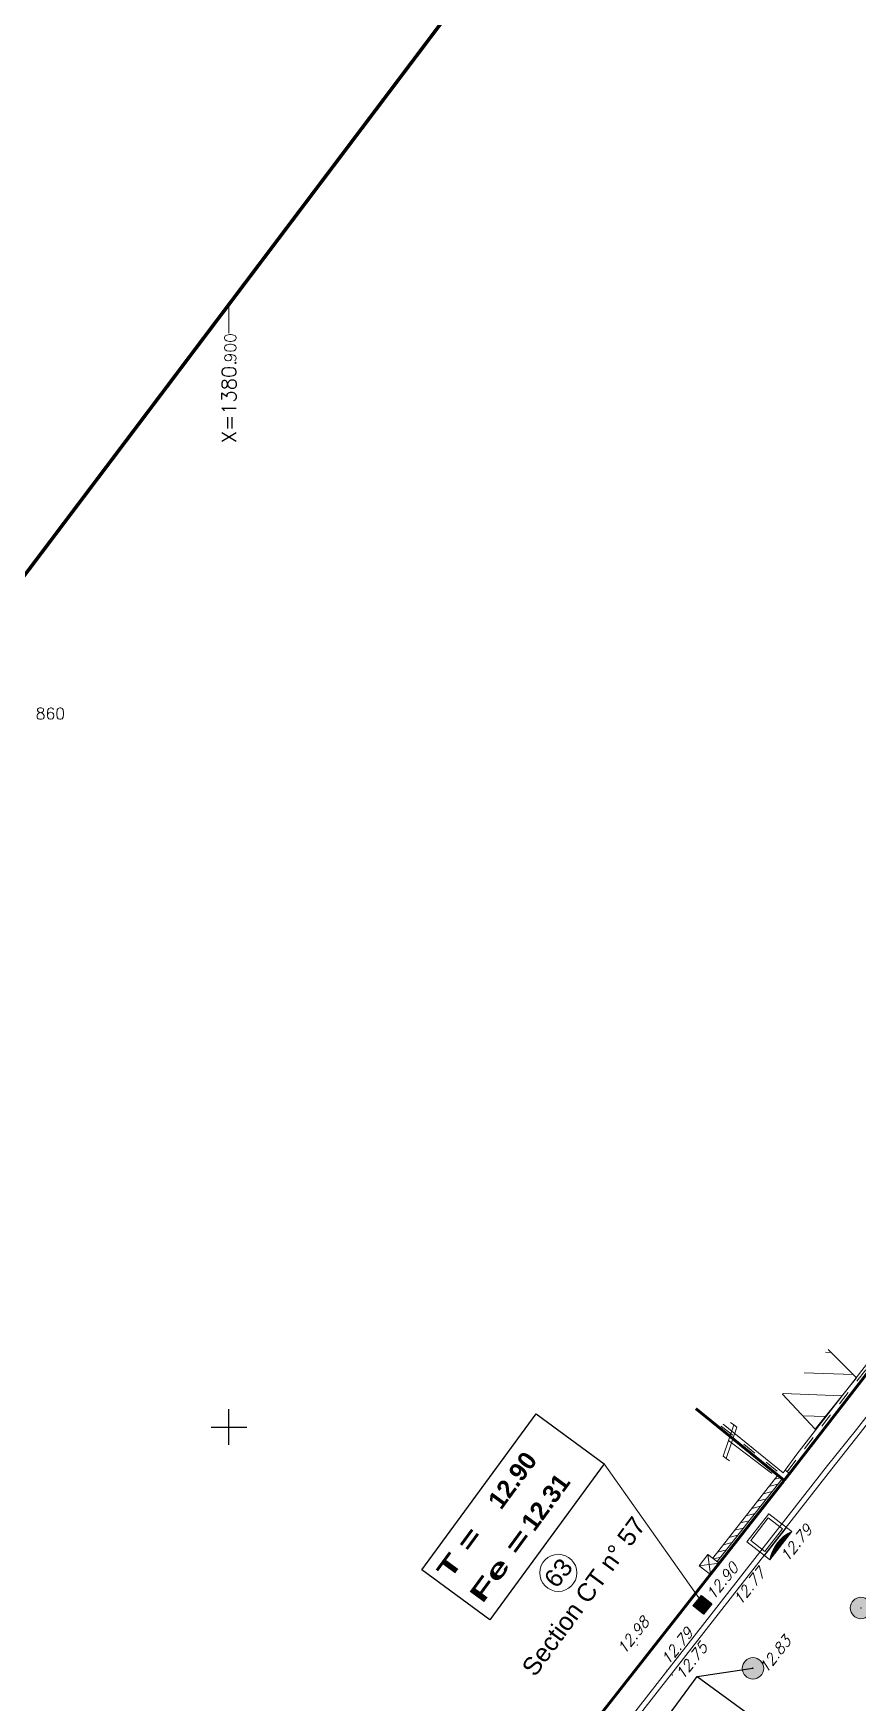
# Model space of a CAD drawing. Header units: metres. Extents: x 1380671 to 1381006, y 5226540 to 5226904.
# Drawn here: x 1380894.53 to 1380917.59, y 5226832.29 to 5226878.98 of the extents above; entities that cross this region are included whole.
import ezdxf
from ezdxf.enums import TextEntityAlignment as Align

# ---------------------------------------------------------------- set-up
doc = ezdxf.new("R2010")
doc.units = ezdxf.units.M
doc.header["$LTSCALE"] = 2
doc.linetypes.add('Grille', pattern=[0.4, 0.2, -0.2])
for name, color, linetype, lineweight in [('ASSEP_P_AFFRON', 30, 'Continuous', 0), ('ASSEP_P_AV--RC', 30, 'Continuous', 0), ('ASSEU_P_AFFRON', 32, 'Continuous', 0), ('ASSEU_P_TEXRCA', 32, 'Continuous', 0), ('ASSEU_P_TEXRRA', 32, 'Continuous', 0), ('CAD_F_PARCELLE', 253, 'Continuous', 0), ('FDP_F_BATI', 7, 'Continuous', 9), ('FDP_F_BATIPILI', 7, 'Continuous', 0), ('FDP_F_PARCELLE', 7, 'Continuous', 0), ('FDP_F_TBATNUM', 7, 'Continuous', 0), ('FDP_L_BATI', 7, 'Continuous', 0), ('FDP_L_MURBAHUT', 7, 'Continuous', 0), ('FDP_L_MURPLEIN', 7, 'Continuous', 0), ('MEP_F_CADRE', 7, 'Continuous', 0), ('MEP_F_TEXCARRO', 7, 'Continuous', 0), ('TEL_P_SUP0', 3, 'Continuous', 0), ('TOPOALT', 7, 'Continuous', 0), ('TOPOJIS', 7, 'Continuous', 0), ('VOIE_F_TEXNOM', 252, 'Continuous', 0), ('VOIE_L_BORDURE', 252, 'Continuous', 0)]:
    doc.layers.add(name, color=color, linetype=linetype, lineweight=lineweight)
for name, color, linetype in [('ASSEU_TEXRCA', 32, 'Continuous'), ('ASSEU_TEXRP', 32, 'Continuous'), ('MEP_F_CARRO', 7, 'Continuous')]:
    doc.layers.add(name, color=color, linetype=linetype)
doc.layers.get('0').freeze()
doc.styles.add('ARIAL', font='arialbd.ttf')
doc.styles.add('Arial 1.0', font='arial.ttf', dxfattribs={"height": 0.2})
doc.styles.add('Romans 1.5', font='Romans.shx', dxfattribs={"height": 0.3})
doc.styles.get("Standard").update_dxf_attribs({"font": 'txt.shx'})

# ---------------------------------------------------------------- blocks, each defined once
blk = doc.blocks.new('TCPOINT')
at = {"color": 0}
blk.add_point((0, 0), dxfattribs=at)
at = {"layer": 'TOPOALT', "style": 'Romans 1.5'}
blk.add_attdef('ALT', text='', height=0.3, dxfattribs=at).set_placement((0.1, -0.1), align=Align.TOP_LEFT)
blk = doc.blocks.new('ftc001')
blk.add_hatch(color=256).paths.add_polyline_path([(0, 0), (0, 1), (1, 1), (1, 0)])
at = {"color": 0}
blk.add_lwpolyline([(0, 0), (0, 1), (1, 1), (1, 0)], close=True, dxfattribs=at)
blk = doc.blocks.new('ftc015')
for p, q in [((0.029, -0.3), (0.115, -0.214)), ((0.066, -0.3), (0.194, -0.172)), ((0.104, -0.3), (0.256, -0.147)), ((0.141, -0.3), (0.31, -0.131)), ((0.179, -0.3), (0.359, -0.12)), ((0.216, -0.3), (0.404, -0.113)), ((0.254, -0.3), (0.445, -0.108)), ((0.291, -0.3), (0.484, -0.107)), ((0.328, -0.3), (0.522, -0.107)), ((0.366, -0.3), (0.557, -0.109)), ((0.403, -0.3), (0.591, -0.112)), ((0.441, -0.3), (0.624, -0.117)), ((0.478, -0.3), (0.655, -0.123)), ((0.515, -0.3), (0.686, -0.13)), ((0.553, -0.3), (0.715, -0.138)), ((0.59, -0.3), (0.743, -0.147)), ((0.628, -0.3), (0.77, -0.157)), ((0.665, -0.3), (0.797, -0.168)), ((0.703, -0.3), (0.823, -0.18)), ((0.74, -0.3), (0.847, -0.193)), ((0.777, -0.3), (0.871, -0.206)), ((0.815, -0.3), (0.895, -0.22)), ((0.852, -0.3), (0.917, -0.235)), ((0.89, -0.3), (0.939, -0.25)), ((0.927, -0.3), (0.961, -0.267)), ((0.965, -0.3), (0.981, -0.283))]:
    blk.add_line(p, q)
blk.add_lwpolyline([(0, 1), (1, 1), (1, 0), (0, 0), (0, 1)])
for points in [[(0.1, 0.9), (0.9, 0.9), (0.9, 0.1), (0.1, 0.1)], [(0, 0), (1, 0), (1, -0.3), (0, -0.3)]]:
    blk.add_lwpolyline(points, close=True)
blk.add_arc((0.5, -0.849), 0.742, 47.6561, 132.3439)
blk = doc.blocks.new('ftc009')
at = {"color": 0}
for p, q in [((0, 1), (1, 1)), ((0, 0), (1, 1)), ((1, 1), (0, 1)), ((0, 1), (1, 0)), ((1, 0), (0, 0)), ((1, 1), (1, 0)), ((1, 0), (1, 1))]:
    blk.add_line(p, q, dxfattribs=at)
blk.add_line((0, 1), (0, 0))
blk = doc.blocks.new('ftc019')
at = {"color": 0}
blk.add_line((0, 1.510991), (0, 0), dxfattribs=at)
for points in [[(-0.438601, 1.254946), (-0.438601, 1.36518), (0.438601, 1.656803), (0.438601, 1.767036)], [(-0.438601, 1.144712), (-0.438601, 1.254946), (0.438601, 1.546569), (0.438601, 1.656803)]]:
    blk.add_lwpolyline(points, dxfattribs=at)
blk = doc.blocks.new('point')
blk.add_point((0, 0))
blk = doc.blocks.new('ftc002')
h = blk.add_hatch(color=256)
edge = h.paths.add_edge_path()
edge.add_arc((0, 0), 0.3, 0, 360)
at = {"color": 0}
blk.add_line((0, 0), (0, 0), dxfattribs=at)
blk.add_circle((0, 0), 0.3, dxfattribs=at)
blk.add_blockref('point', (0, 0))

msp = doc.modelspace()

# ---------------------------------------------------------------- hatches: boundary and pattern name
at = {"layer": 'FDP_F_BATI'}
h = msp.add_hatch(dxfattribs=at)
h.set_pattern_fill('_U', color=256, scale=0.6, angle=-2.0042, style=0, pattern_type=0)
h.set_pattern_definition([(357.995834542, (0, 0), (0.02098329197, 0.59963297229), [])])
h.paths.add_polyline_path([(1380915.492, 5226840.923), (1380916.407, 5226839.942), (1380917.556, 5226841.38), (1380916.765, 5226842.17)])
at = {"layer": 'FDP_L_MURPLEIN'}
h = msp.add_hatch(dxfattribs=at)
h.set_pattern_fill('_USER', color=256, scale=0.16, angle=193.7624, style=0, pattern_type=0)
h.set_pattern_definition([(193.7623968292, (0, 0), (0.0380633682657, -0.1554064992086), [])])
h.paths.add_polyline_path([(1380913.663, 5226836.237), (1380915.48, 5226838.556), (1380915.356, 5226838.657), (1380913.536, 5226836.335)])

# ---------------------------------------------------------------- linework, layer by layer
at = {"layer": 'ASSEU_P_TEXRCA', "flags": 128}
msp.add_lwpolyline([(1380910.503, 5226838.976), (1380913.258, 5226835.067)], dxfattribs=at)
at = {"layer": 'ASSEU_TEXRCA', "color": 32, "flags": 128}
for points in [[(1380910.503, 5226838.976), (1380907.296, 5226834.607), (1380905.393, 5226836.004), (1380908.601, 5226840.373)], [(1380915.003, 5226831.631), (1380911.795, 5226827.262), (1380909.893, 5226828.658), (1380913.101, 5226833.027)]]:
    msp.add_lwpolyline(points, close=True, dxfattribs=at)
at = {"layer": 'ASSEU_TEXRCA', "flags": 128}
msp.add_lwpolyline([(1380913.101, 5226833.027), (1380914.655, 5226833.26)], dxfattribs=at)
at = {"layer": 'CAD_F_PARCELLE', "const_width": 0.08, "flags": 128}
for points in [[(1380915.537, 5226838.51), (1380926.045, 5226852.082), (1380927.675, 5226854.193), (1380922.951, 5226858.998)], [(1380915.536, 5226838.511), (1380913.064, 5226840.518)], [(1380915.53, 5226838.501), (1380907.892, 5226828.772), (1380899.593, 5226817.997), (1380898.798, 5226818.512), (1380894.92, 5226821.047)]]:
    msp.add_lwpolyline(points, dxfattribs=at)
at = {"layer": 'FDP_F_TBATNUM'}
msp.add_circle((1380909.215, 5226835.923), 0.519, dxfattribs=at)
at = {"layer": 'FDP_L_BATI', "flags": 128}
msp.add_lwpolyline([(1380915.492, 5226840.923), (1380916.407, 5226839.942), (1380917.556, 5226841.38), (1380916.765, 5226842.17)], dxfattribs=at)
at = {"layer": 'FDP_L_MURBAHUT'}
msp.add_line((1380915.684, 5226838.707), (1380915.563, 5226838.795), dxfattribs=at)
at = {"layer": 'FDP_L_MURBAHUT', "flags": 128}
for points in [[(1380913.738, 5226839.964), (1380915.536, 5226838.511), (1380915.683, 5226838.706), (1380916.009, 5226839.153), (1380919.422, 5226843.546)], [(1380913.832, 5226840.08), (1380915.51, 5226838.725), (1380915.563, 5226838.795), (1380915.889, 5226839.243), (1380919.303, 5226843.638)]]:
    msp.add_lwpolyline(points, dxfattribs=at)
at = {"layer": 'FDP_L_MURBAHUT', "linetype": 'Grille', "flags": 128}
msp.add_lwpolyline([(1380913.785, 5226840.022), (1380915.523, 5226838.618), (1380915.623, 5226838.751), (1380915.949, 5226839.198), (1380919.363, 5226843.592)], dxfattribs=at)
at = {"layer": 'FDP_L_MURPLEIN'}
for p, q in [((1380913.738, 5226839.964), (1380913.788, 5226840.026)), ((1380915.48, 5226838.556), (1380915.356, 5226838.657))]:
    msp.add_line(p, q, dxfattribs=at)
at = {"layer": 'FDP_L_MURPLEIN', "flags": 128}
for points in [[(1380913.536, 5226836.335), (1380915.356, 5226838.657)], [(1380913.663, 5226836.237), (1380915.48, 5226838.556)], [(1380913.4, 5226836.439), (1380913.72, 5226836.193)]]:
    msp.add_lwpolyline(points, dxfattribs=at)
at = {"layer": 'MEP_F_CADRE', "const_width": 0.1}
msp.add_lwpolyline([(1380776.366, 5226539.855), (1381005.466, 5226843.39), (1380924.806, 5226904.269), (1380671.007, 5226568.009), (1380705.053, 5226542.312), (1380729.753, 5226575.037)], close=True, dxfattribs=at)
at = {"layer": 'MEP_F_CARRO'}
for p, q in [((1380900, 5226839.5), (1380900, 5226840.5)), ((1380899.5, 5226840), (1380900.5, 5226840))]:
    msp.add_line(p, q, dxfattribs=at)
at = {"layer": 'MEP_F_TEXCARRO'}
msp.add_line((1380900, 5226871.403), (1380900, 5226870.603), dxfattribs=at)
at = {"layer": 'VOIE_L_BORDURE', "flags": 128}
for points in [[(1380874.785, 5226785.581), (1380881.504, 5226794.004), (1380891.313, 5226806.369), (1380897.069, 5226813.701), (1380898.62, 5226815.72), (1380900.057, 5226817.56), (1380907.781, 5226827.46), (1380916.747, 5226838.922), (1380916.747, 5226838.922), (1380917.557, 5226839.937), (1380925.91, 5226850.652), (1380929.106, 5226854.886), (1380932.517, 5226859.893), (1380939.312, 5226869.874), (1380940.115, 5226871.123), (1380942.613, 5226875.5), (1380945.075, 5226879.857)], [(1380881.621, 5226793.911), (1380881.621, 5226793.911), (1380891.431, 5226806.276), (1380897.188, 5226813.609), (1380898.738, 5226815.629), (1380900.175, 5226817.467), (1380907.9, 5226827.368), (1380916.865, 5226838.83), (1380916.865, 5226838.83), (1380917.675, 5226839.845), (1380926.029, 5226850.561), (1380929.228, 5226854.799), (1380932.641, 5226859.808), (1380939.437, 5226869.791), (1380940.243, 5226871.045), (1380940.243, 5226871.045), (1380940.243, 5226871.045), (1380942.743, 5226875.426), (1380945.206, 5226879.783)]]:
    msp.add_lwpolyline(points, dxfattribs=at)

# ---------------------------------------------------------------- block references
at = {"layer": 'ASSEP_P_AFFRON', "rotation": 359.5558508231284}
msp.add_blockref('ftc002', (1380917.685, 5226834.941), dxfattribs=at)
at = {"layer": 'ASSEP_P_AV--RC', "xscale": 0.9996227811461048, "yscale": 0.626419295539177, "rotation": 52.32624529616907}
msp.add_blockref('ftc015', (1380914.987, 5226836.405), dxfattribs=at)
at = {"layer": 'ASSEU_P_AFFRON', "rotation": 359.5558513015063}
msp.add_blockref('ftc002', (1380914.663, 5226833.252), dxfattribs=at)
at = {"layer": 'ASSEU_TEXRCA', "xscale": 0.3716664930616156, "yscale": 0.3716664930616156, "rotation": 320.6458824041163}
msp.add_blockref('ftc001', (1380912.989, 5226835.005), dxfattribs=at)
at = {"layer": 'FDP_F_BATIPILI', "xscale": 0.4037433513273951, "yscale": 0.4037433513273951, "rotation": 52.41380016460795}
msp.add_blockref('ftc009', (1380913.474, 5226835.873), dxfattribs=at)
at = {"layer": 'TEL_P_SUP0', "rotation": 52.95555}
msp.add_blockref('ftc019', (1380915.183, 5226838.715), dxfattribs=at)
at = {"layer": 'TOPOJIS'}
for p in [(1380917.556, 5226841.38), (1380915.492, 5226840.923), (1380913.738, 5226839.964), (1380916.407, 5226839.942), (1380916.009, 5226839.153), (1380915.183, 5226838.715), (1380915.467, 5226838.539), (1380915.683, 5226838.706), (1380915.696, 5226838.698), (1380915.696, 5226838.698), (1380915.752, 5226838.802), (1380915.536, 5226838.511), (1380915.097, 5226837.572), (1380915.598, 5226837.196), (1380913.888, 5226836.524), (1380913.474, 5226835.873), (1380913.72, 5226836.193), (1380913.276, 5226834.77)]:
    msp.add_blockref('TCPOINT', p, dxfattribs=at)
at = {"layer": 'TOPOJIS', "rotation": 359.5558512537306}
msp.add_blockref('TCPOINT', (1380915.53, 5226838.501), dxfattribs=at)
at = {"layer": 'TOPOJIS'}
ref = msp.add_blockref('TCPOINT', (1380914.987, 5226836.405), dxfattribs=at)
ref.add_attrib('ALT', '12.79', dxfattribs={"layer": 'TOPOALT', "height": 0.3, "rotation": 51.5184, "style": 'Romans 1.5', "oblique": 18}).set_placement((1380915.389, 5226836.393), align=Align.TOP_LEFT)
ref = msp.add_blockref('TCPOINT', (1380912.989, 5226835.005), dxfattribs=at)
ref.add_attrib('ALT', '12.90', dxfattribs={"layer": 'TOPOALT', "height": 0.3, "rotation": 51.5184, "style": 'Romans 1.5', "oblique": 18}).set_placement((1380913.318, 5226835.328), align=Align.TOP_LEFT)
ref = msp.add_blockref('TCPOINT', (1380914.259, 5226835.508), dxfattribs=at)
ref.add_attrib('ALT', '12.77', dxfattribs={"layer": 'TOPOALT', "height": 0.3, "rotation": 51.5184, "style": 'Romans 1.5', "oblique": 18}).set_placement((1380914.076, 5226835.179), align=Align.TOP_LEFT)
ref = msp.add_blockref('TCPOINT', (1380911.425, 5226833.903), dxfattribs=at)
ref.add_attrib('ALT', '12.98', dxfattribs={"layer": 'TOPOALT', "height": 0.3, "rotation": 51.5184, "style": 'Romans 1.5', "oblique": 18}).set_placement((1380910.828, 5226833.809), align=Align.TOP_LEFT)
ref = msp.add_blockref('TCPOINT', (1380912.261, 5226833.2), dxfattribs=at)
ref.add_attrib('ALT', '12.79', dxfattribs={"layer": 'TOPOALT', "height": 0.3, "rotation": 51.5184, "style": 'Romans 1.5', "oblique": 18}).set_placement((1380912.053, 5226833.508), align=Align.TOP_LEFT)
ref = msp.add_blockref('TCPOINT', (1380912.411, 5226833.065), dxfattribs=at)
ref.add_attrib('ALT', '12.75', dxfattribs={"layer": 'TOPOALT', "height": 0.3, "rotation": 51.5184, "style": 'Romans 1.5', "oblique": 18}).set_placement((1380912.458, 5226833.099), align=Align.TOP_LEFT)
ref = msp.add_blockref('TCPOINT', (1380914.655, 5226833.26), dxfattribs=at)
ref.add_attrib('ALT', '12.83', dxfattribs={"layer": 'TOPOALT', "height": 0.3, "rotation": 51.5184, "style": 'Romans 1.5', "oblique": 18}).set_placement((1380914.795, 5226833.276), align=Align.TOP_LEFT)

# ---------------------------------------------------------------- texts
at = {"layer": 'ASSEU_P_TEXRRA', "style": 'ARIAL'}
msp.add_text('12.90', height=0.5, rotation=53.7142, dxfattribs=at).set_placement((1380908.65, 5226839.071), align=Align.RIGHT)
at = {"layer": 'ASSEU_P_TEXRRA', "style": 'ARIAL', "width": 1.516535}
msp.add_text('T =', height=0.5, rotation=53.7142, dxfattribs=at).set_placement((1380906.182, 5226835.71), (1380907.106, 5226836.967), align=Align.FIT)
at = {"layer": 'ASSEU_TEXRP', "style": 'ARIAL'}
msp.add_text(' 12.31', height=0.5, rotation=53.7142, dxfattribs=at).set_placement((1380908.429, 5226836.894, -6.97))
at = {"layer": 'ASSEU_TEXRP', "style": 'ARIAL', "width": 1.651217}
msp.add_text('Fe =', height=0.5, rotation=53.7142, dxfattribs=at).set_placement((1380907.093, 5226835.041), (1380908.478, 5226836.927), align=Align.FIT)
at = {"layer": 'FDP_F_PARCELLE', "style": 'Arial 1.0'}
msp.add_text('Section CT n° 57', height=0.5, rotation=53.7142, dxfattribs=at).set_placement((1380910.126, 5226835.12), align=Align.CENTER)
at = {"layer": 'FDP_F_TBATNUM', "style": 'Arial 1.0'}
msp.add_text('63', height=0.5, rotation=50.9417, dxfattribs=at).set_placement((1380909.215, 5226835.923), align=Align.MIDDLE_CENTER)
at = {"layer": 'MEP_F_TEXCARRO'}
for s, height, p in [('900', 0.32, (1380900.2, 5226870.603)), ('X=1380.', 0.4, (1380900.2, 5226869.857))]:
    msp.add_text(s, height=height, rotation=90, dxfattribs=at).set_placement(p, align=Align.RIGHT)
msp.add_text('860', height=0.32, dxfattribs=at).set_placement((1380894.593, 5226859.8))
at = {"layer": 'VOIE_F_TEXNOM', "style": 'Arial 1.0'}
msp.add_text('Rue                                      Basse                                          de                                              Saint-Eloi', height=0.75, rotation=51.4433, dxfattribs=at).set_placement((1380924.73, 5226844.455), align=Align.MIDDLE_CENTER)

doc.saveas('drawing.dxf')
